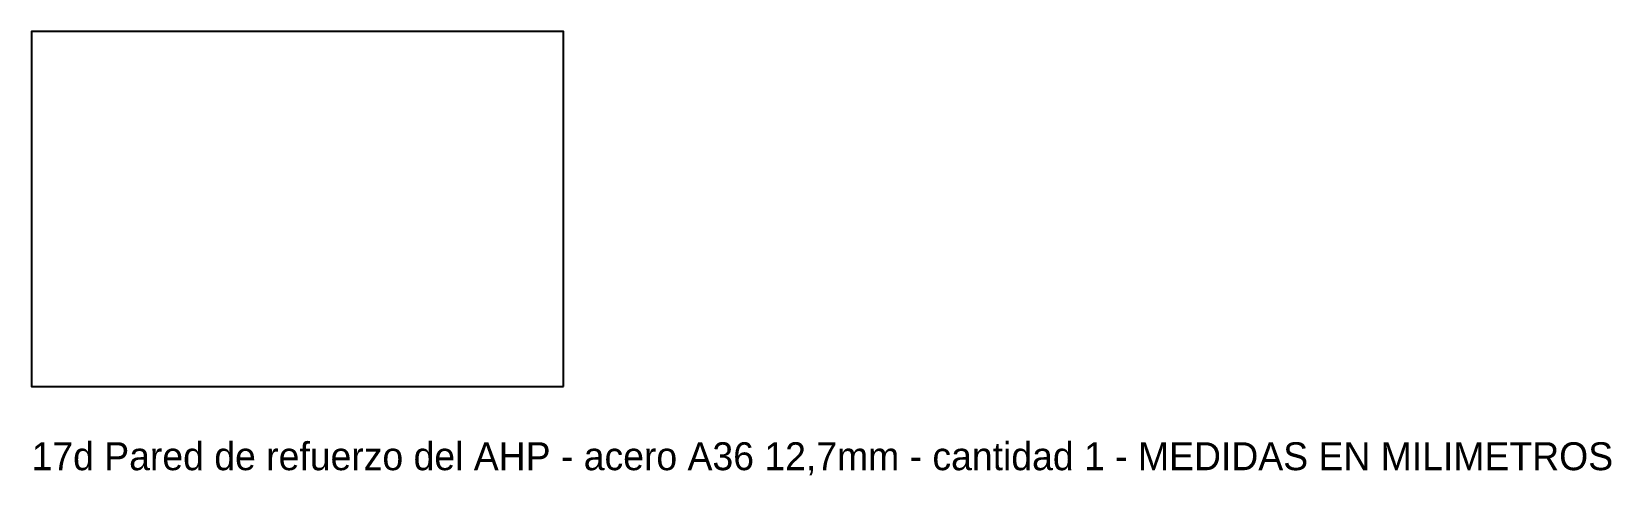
# Model space of a CAD drawing. Header units: millimetres. Extents: x -38 to 188, y -89 to -25.
import ezdxf

# ---------------------------------------------------------------- set-up
doc = ezdxf.new("R2010")
doc.units = ezdxf.units.MM
doc.layers.add('CORTE', color=1, linetype='Continuous')
doc.layers.add('NOTAS', color=3, linetype='Continuous')

msp = doc.modelspace()

# ---------------------------------------------------------------- linework, layer by layer
at = {"layer": 'CORTE'}
msp.add_lwpolyline([(38.1, -76.2), (38.1, -25.4), (-38.1, -25.4), (-38.1, -76.2), (38.1, -76.2)], close=True, dxfattribs=at)

# ---------------------------------------------------------------- texts
at = {"layer": 'NOTAS'}
msp.add_text('17d Pared de refuerzo del AHP - acero A36 12,7mm - cantidad 1 - MEDIDAS EN MILIMETROS', height=4, dxfattribs=at).set_placement((-38.1, -88.2))

doc.saveas('drawing.dxf')
